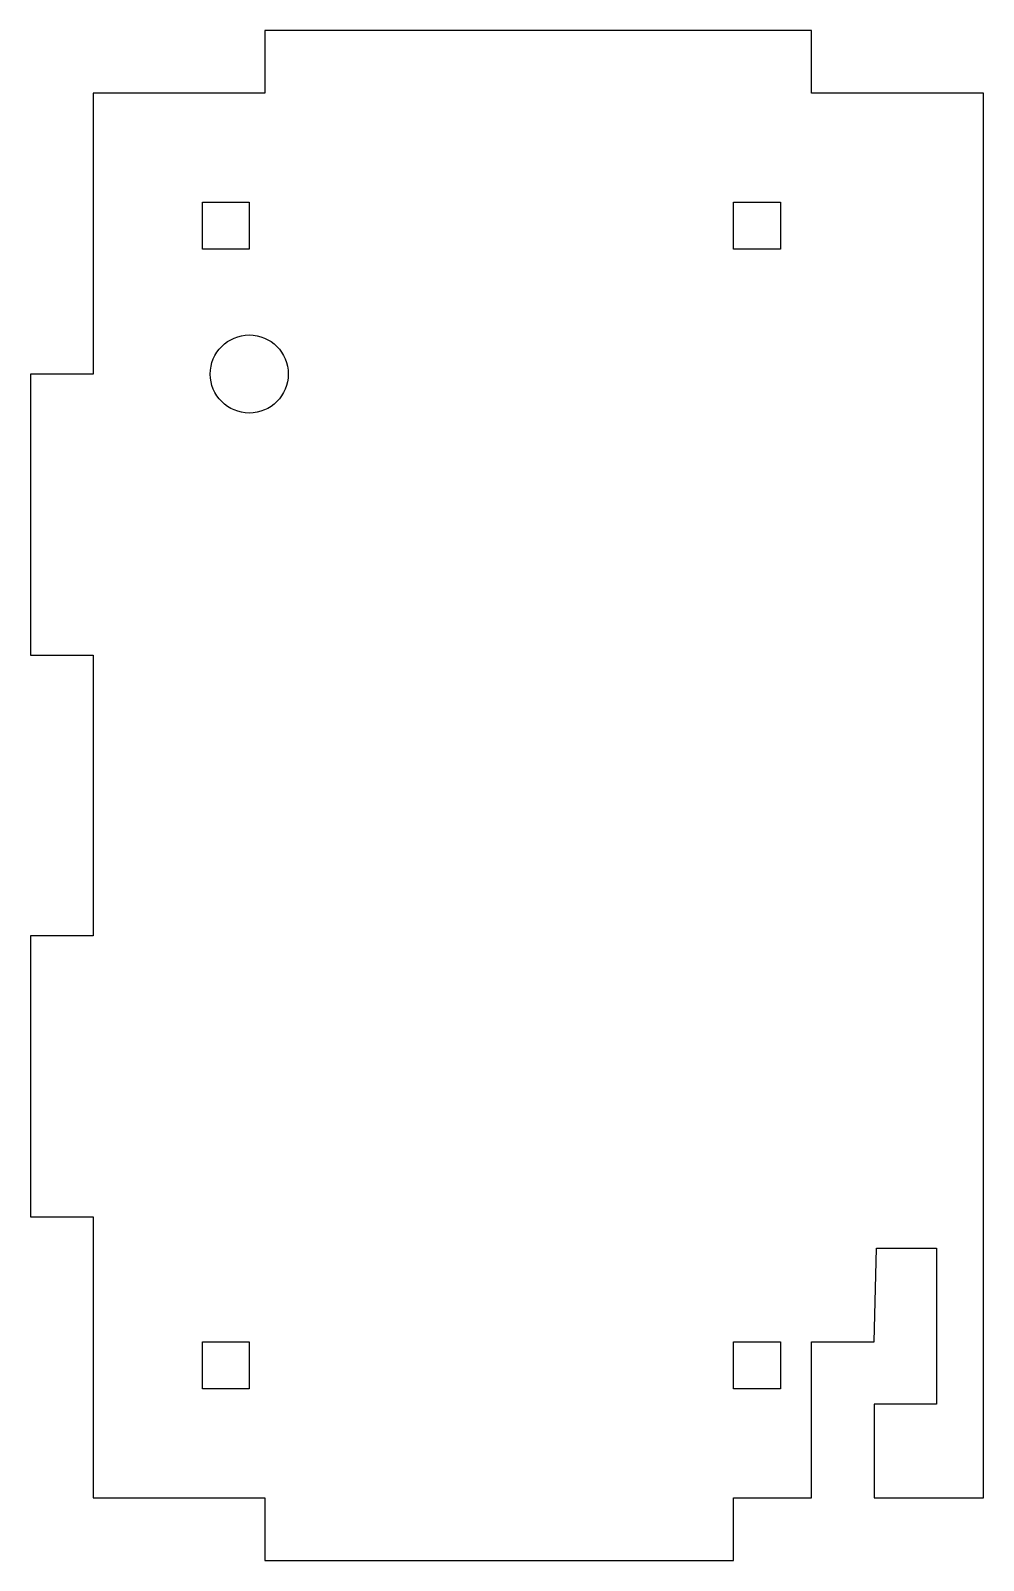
# Model space of a CAD drawing. Header units: millimetres. Extents: x -25 to 36, y -49 to 49.
import ezdxf

# ---------------------------------------------------------------- set-up
doc = ezdxf.new("R2010")
doc.units = ezdxf.units.MM

msp = doc.modelspace()

# ---------------------------------------------------------------- linework, layer by layer
for points in [[(25, 49), (-10, 49), (-10, 45), (-21, 45), (-21, 27), (-25, 27), (-25, 9), (-21, 9), (-21, -9), (-25, -9), (-25, -27), (-21, -27), (-21, -45), (-10, -45), (-10, -49), (20, -49), (20, -45), (25, -45), (25, -35), (29, -35), (29.15, -29), (33, -29), (33, -39), (29, -39), (29, -45), (36, -45), (36, 45), (25, 45)], [(-14, 35), (-14, 38), (-11, 38), (-11, 35)], [(23, 35), (20, 35), (20, 38), (23, 38)], [(-14, -35), (-11, -35), (-11, -38), (-14, -38)], [(23, -38), (20, -38), (20, -35), (23, -35)]]:
    msp.add_lwpolyline(points, close=True)
msp.add_circle((-11, 27), 2.5)

doc.saveas('drawing.dxf')
